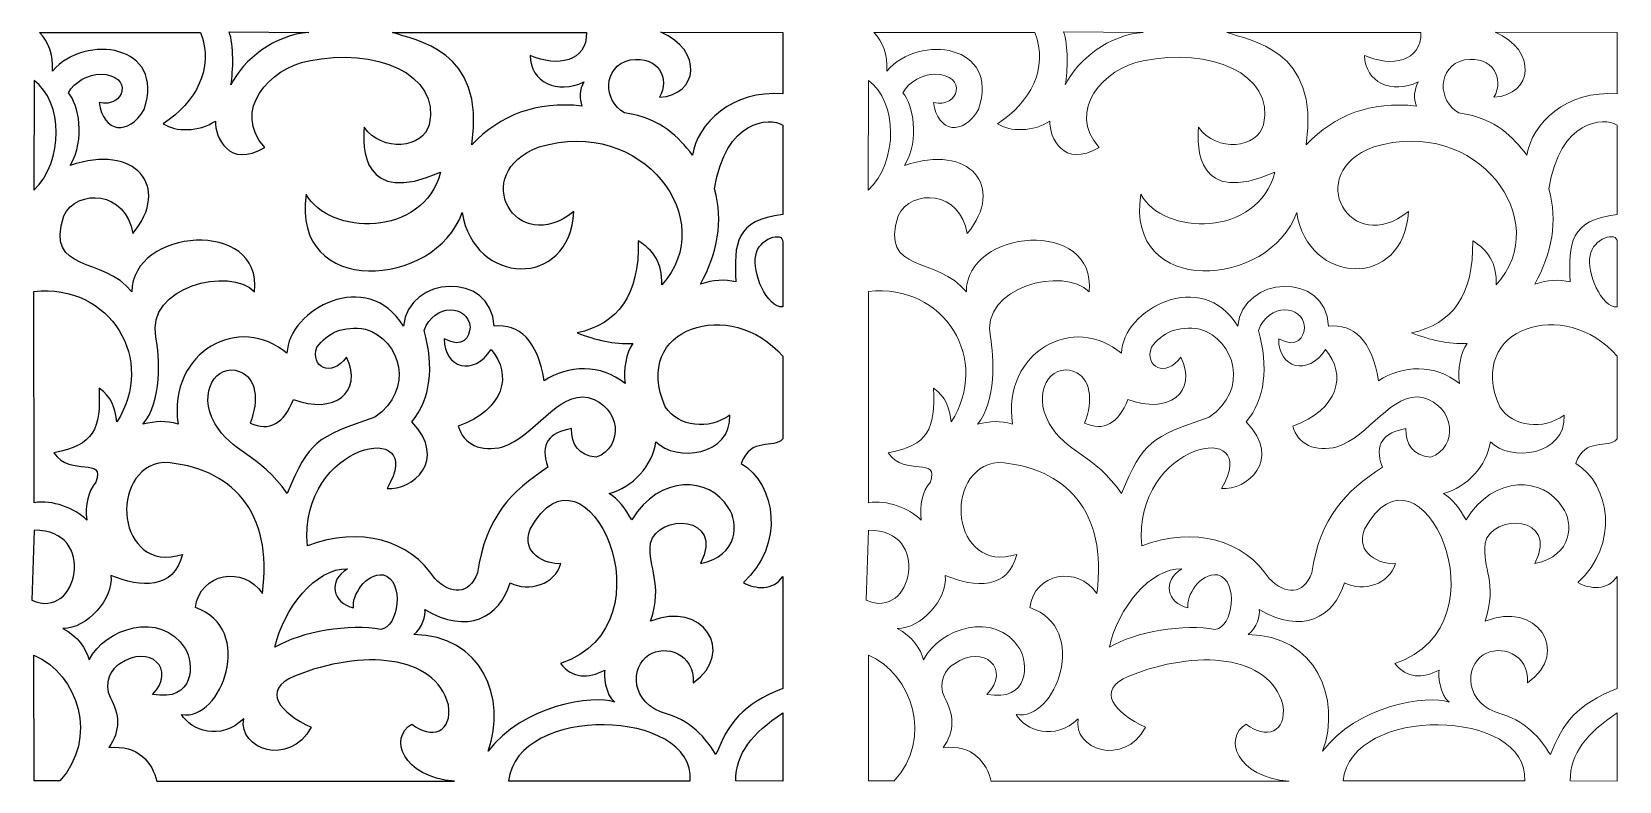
# Model space of a CAD drawing. Header units: centimetres. Extents: x -28.2 to 28.2, y -13.3 to 13.3.
import ezdxf

# ---------------------------------------------------------------- set-up
doc = ezdxf.new("R2010")
doc.units = ezdxf.units.CM
doc.header["$MEASUREMENT"] = 0
doc.layers.add('layer 1', color=7, linetype='Continuous')

msp = doc.modelspace()

# ---------------------------------------------------------------- linework, layer by layer
at = {"layer": 'layer 1', "color": 242}
for points, knots in [([(-27.87767, 13.27966), (-27.56161, 12.94483), (-27.386, 12.50471), (-27.41552, 11.91064), (-27.41552, 11.91064), (-26.25223, 13.2608), (-23.37841, 12.84887), (-24.16522, 10.54594), (-24.16522, 10.54594), (-24.7153, 9.59661), (-25.60915, 9.72105), (-25.76492, 10.79574), (-25.76492, 10.79574), (-24.8568, 10.55927), (-24.51793, 11.79678), (-25.72489, 11.80024), (-25.72489, 11.80024), (-26.10844, 11.81236), (-26.65626, 11.52111), (-26.84935, 11.14282), (-26.84935, 11.14282), (-26.50039, 10.72792), (-26.22988, 9.50514), (-26.79002, 8.56023), (-26.79002, 8.56023), (-24.47838, 9.34756), (-23.19158, 7.81464), (-24.56312, 6.13781), (-24.56312, 6.13781), (-24.7976, 7.65685), (-26.53932, 7.76052), (-27.02095, 6.7658), (-27.02095, 6.7658), (-27.67638, 4.69907), (-25.61703, 5.35953), (-24.59556, 4.0678), (-24.59556, 4.0678), (-24.61965, 6.31853), (-19.94973, 6.70309), (-20.2397, 4.07165), (-20.2397, 4.07165), (-21.11104, 4.99275), (-24.12296, 4.25051), (-23.74341, 2.45974), (-23.74341, 2.45974), (-23.61017, 1.80998), (-23.52468, 0.14429), (-24.20428, -0.63181), (-24.20428, -0.63181), (-23.74726, -0.50913), (-23.39586, -0.50756), (-22.96034, -0.62255), (-22.96034, -0.62255), (-23.32364, 1.97868), (-20.74825, 3.31254), (-19.0897, 1.8885), (-19.0897, 1.8885), (-19.04395, 3.46027), (-16.22722, 4.94529), (-14.95657, 2.85433), (-14.95657, 2.85433), (-14.77652, 4.6474), (-11.83561, 4.82474), (-11.73181, 2.85748), (-11.73181, 2.85748), (-10.83667, 2.92744), (-10.20329, 2.37544), (-9.95247, 0.91436), (-9.95247, 0.91436), (-9.10976, 1.4758), (-7.93932, 1.51336), (-7.08496, 0.81557), (-7.08496, 0.81557), (-7.14994, 1.29843), (-7.04646, 1.92425), (-6.81116, 2.23922), (-6.81116, 2.23922), (-7.47023, 2.1934), (-8.12922, 2.36474), (-8.78821, 2.61459), (-8.78821, 2.61459), (-7.33976, 2.9196), (-6.56817, 3.95833), (-6.61346, 5.88256), (-6.61346, 5.88256), (-6.09174, 5.56616), (-5.74388, 5.10246), (-5.77871, 4.31482), (-5.77871, 4.31482), (-3.69183, 6.60388), (-6.45969, 10.33555), (-10.12821, 9.21678), (-10.12821, 9.21678), (-12.67116, 8.28814), (-10.95788, 5.26755), (-8.89804, 6.92036), (-8.89804, 6.92036), (-9.04409, 4.14351), (-12.47084, 4.29176), (-12.86368, 6.88822), (-12.86368, 6.88822), (-13.81466, 4.18466), (-18.96504, 3.85473), (-18.40285, 7.53365), (-18.40285, 7.53365), (-17.61385, 6.06623), (-14.24269, 5.97628), (-13.6342, 8.32049), (-13.6342, 8.32049), (-16.45431, 7.0852), (-16.40247, 9.23555), (-16.34961, 9.9132), (-16.34961, 9.9132), (-15.71007, 9.00698), (-14.24161, 9.16859), (-14.04424, 10.00552), (-14.04424, 10.00552), (-13.61803, 11.81541), (-15.9832, 12.77502), (-18.31167, 12.27289), (-18.31167, 12.27289), (-19.72316, 12.01246), (-21.05648, 10.49716), (-19.88163, 9.19469), (-19.88163, 9.19469), (-21.14856, 8.4474), (-21.65601, 9.55451), (-21.62583, 10.13648), (-21.62583, 10.13648), (-22.23396, 9.7358), (-23.03029, 9.75296), (-23.48424, 10.03377), (-23.48424, 10.03377), (-22.33094, 10.81761), (-21.66261, 11.97815), (-22.16418, 13.28458), (-22.16418, 13.28458), (-22.16418, 13.28458), (-27.87767, 13.27966), (-27.87767, 13.27966)], [0, 0, 0, 0, 0.02777778, 0.02777778, 0.02777778, 0.02777778, 0.05555556, 0.05555556, 0.05555556, 0.05555556, 0.08333333, 0.08333333, 0.08333333, 0.08333333, 0.11111111, 0.11111111, 0.11111111, 0.11111111, 0.13888889, 0.13888889, 0.13888889, 0.13888889, 0.16666667, 0.16666667, 0.16666667, 0.16666667, 0.19444444, 0.19444444, 0.19444444, 0.19444444, 0.22222222, 0.22222222, 0.22222222, 0.22222222, 0.25, 0.25, 0.25, 0.25, 0.27777778, 0.27777778, 0.27777778, 0.27777778, 0.30555556, 0.30555556, 0.30555556, 0.30555556, 0.33333333, 0.33333333, 0.33333333, 0.33333333, 0.36111111, 0.36111111, 0.36111111, 0.36111111, 0.38888889, 0.38888889, 0.38888889, 0.38888889, 0.41666667, 0.41666667, 0.41666667, 0.41666667, 0.44444444, 0.44444444, 0.44444444, 0.44444444, 0.47222222, 0.47222222, 0.47222222, 0.47222222, 0.5, 0.5, 0.5, 0.5, 0.52777778, 0.52777778, 0.52777778, 0.52777778, 0.55555556, 0.55555556, 0.55555556, 0.55555556, 0.58333333, 0.58333333, 0.58333333, 0.58333333, 0.61111111, 0.61111111, 0.61111111, 0.61111111, 0.63888889, 0.63888889, 0.63888889, 0.63888889, 0.66666667, 0.66666667, 0.66666667, 0.66666667, 0.69444444, 0.69444444, 0.69444444, 0.69444444, 0.72222222, 0.72222222, 0.72222222, 0.72222222, 0.75, 0.75, 0.75, 0.75, 0.77777778, 0.77777778, 0.77777778, 0.77777778, 0.80555556, 0.80555556, 0.80555556, 0.80555556, 0.83333333, 0.83333333, 0.83333333, 0.83333333, 0.86111111, 0.86111111, 0.86111111, 0.86111111, 0.88888889, 0.88888889, 0.88888889, 0.88888889, 0.91666667, 0.91666667, 0.91666667, 0.91666667, 0.94444444, 0.94444444, 0.94444444, 0.94444444, 1, 1, 1, 1]), ([(-18.31385, 13.28366), (-18.31385, 13.28366), (-21.14415, 13.30571), (-21.14415, 13.30571), (-21.14415, 13.30571), (-20.9709, 12.83231), (-20.99774, 11.91763), (-21.08076, 11.41689), (-21.08076, 11.41689), (-20.64285, 12.32087), (-19.5195, 13.20031), (-18.31385, 13.28366)], [0, 0, 0, 0, 0.25, 0.25, 0.25, 0.25, 0.5, 0.5, 0.5, 0.5, 1, 1, 1, 1]), ([(-15.34471, 13.28435), (-14.54961, 12.97795), (-12.0259, 12.72988), (-12.52168, 9.29659), (-12.52168, 9.29659), (-11.50949, 10.34785), (-10.24153, 10.8528), (-8.61419, 10.66743), (-8.61419, 10.66743), (-8.71294, 10.9526), (-8.69913, 11.23777), (-8.54939, 11.52286), (-8.54939, 11.52286), (-9.48454, 11.07454), (-10.44344, 11.51159), (-10.45109, 12.46295), (-10.45109, 12.46295), (-9.49727, 12.04008), (-8.42855, 12.2377), (-8.45111, 13.28265), (-8.45111, 13.28265), (-8.45111, 13.28265), (-15.34471, 13.28435), (-15.34471, 13.28435)], [0, 0, 0, 0, 0.14285714, 0.14285714, 0.14285714, 0.14285714, 0.28571429, 0.28571429, 0.28571429, 0.28571429, 0.42857143, 0.42857143, 0.42857143, 0.42857143, 0.57142857, 0.57142857, 0.57142857, 0.57142857, 0.71428571, 0.71428571, 0.71428571, 0.71428571, 1, 1, 1, 1]), ([(-5.85998, 10.97932), (-5.47178, 11.65367), (-5.8947, 12.45289), (-6.89903, 12.3081), (-6.89903, 12.3081), (-7.91684, 12.06521), (-7.83995, 10.82868), (-7.10772, 10.43122), (-7.10772, 10.43122), (-5.70911, 10.20219), (-5.21706, 9.56772), (-4.68802, 8.92972), (-4.68802, 8.92972), (-4.52417, 10.02505), (-3.27499, 11.25962), (-1.47933, 11.0961), (-1.47933, 11.0961), (-1.47933, 11.0961), (-1.48038, 13.27999), (-1.48038, 13.27999), (-1.48038, 13.27999), (-1.48038, 13.27999), (-5.81746, 13.29428), (-5.81746, 13.29428), (-5.81746, 13.29428), (-4.29446, 12.64674), (-4.47631, 11.0588), (-5.85998, 10.97932)], [0, 0, 0, 0, 0.125, 0.125, 0.125, 0.125, 0.25, 0.25, 0.25, 0.25, 0.375, 0.375, 0.375, 0.375, 0.5, 0.5, 0.5, 0.5, 0.625, 0.625, 0.625, 0.625, 0.75, 0.75, 0.75, 0.75, 1, 1, 1, 1]), ([(-28.07304, 11.57592), (-27.04087, 10.82079), (-27.00027, 8.71905), (-28.07882, 7.67684), (-28.07882, 7.67684), (-28.07882, 7.67684), (-28.07304, 11.57592), (-28.07304, 11.57592)], [0, 0, 0, 0, 0.33333333, 0.33333333, 0.33333333, 0.33333333, 1, 1, 1, 1]), ([(-1.479, 9.9917), (-1.95347, 10.28053), (-3.51909, 10.20012), (-3.90634, 7.72338), (-3.90634, 7.72338), (-3.58666, 6.56261), (-3.79702, 5.46597), (-4.40412, 4.34121), (-4.40412, 4.34121), (-3.96306, 4.49784), (-3.54355, 4.52485), (-3.1457, 4.42221), (-3.1457, 4.42221), (-3.22287, 5.80226), (-3.15784, 6.61185), (-1.48567, 6.8186), (-1.48567, 6.8186), (-1.48567, 6.8186), (-1.479, 9.9917), (-1.479, 9.9917)], [0, 0, 0, 0, 0.16666667, 0.16666667, 0.16666667, 0.16666667, 0.33333333, 0.33333333, 0.33333333, 0.33333333, 0.5, 0.5, 0.5, 0.5, 0.66666667, 0.66666667, 0.66666667, 0.66666667, 1, 1, 1, 1]), ([(-1.47948, 5.83412), (-1.45903, 6.25456), (-2.35863, 5.95316), (-2.4399, 5.36629), (-2.4399, 5.36629), (-2.59201, 4.77777), (-2.03631, 3.48348), (-1.47959, 3.53652), (-1.47959, 3.53652), (-1.47959, 3.53652), (-1.47948, 5.83412), (-1.47948, 5.83412)], [0, 0, 0, 0, 0.25, 0.25, 0.25, 0.25, 0.5, 0.5, 0.5, 0.5, 1, 1, 1, 1]), ([(-28.07481, 4.08442), (-28.07481, 4.08442), (-28.06778, -3.41571), (-28.06778, -3.41571), (-28.06778, -3.41571), (-27.42842, -3.30801), (-26.6169, -3.6045), (-26.20273, -4.03536), (-26.20273, -4.03536), (-26.26406, -3.48716), (-26.15684, -3.02127), (-25.87307, -2.68278), (-25.87307, -2.68278), (-25.53802, -1.7519), (-26.77097, -2.51361), (-27.36832, -1.64581), (-27.36832, -1.64581), (-25.94561, -1.37382), (-25.69728, -0.80544), (-25.76323, 0.65143), (-25.76323, 0.65143), (-25.32024, 0.36438), (-25.17938, -0.09032), (-25.13178, -0.54297), (-25.13178, -0.54297), (-23.71857, 1.63292), (-25.35091, 4.38898), (-28.07481, 4.08442)], [0, 0, 0, 0, 0.125, 0.125, 0.125, 0.125, 0.25, 0.25, 0.25, 0.25, 0.375, 0.375, 0.375, 0.375, 0.5, 0.5, 0.5, 0.5, 0.625, 0.625, 0.625, 0.625, 0.75, 0.75, 0.75, 0.75, 1, 1, 1, 1]), ([(-12.58853, 2.81332), (-12.65068, 3.64883), (-13.8725, 3.6647), (-14.22041, 2.70204), (-14.22041, 2.70204), (-13.8607, 1.40391), (-13.98067, 0.2621), (-14.65344, -0.54297), (-14.65344, -0.54297), (-13.35291, -1.90923), (-14.65123, -2.99896), (-15.53213, -2.90563), (-15.53213, -2.90563), (-14.02768, -0.38072), (-18.7061, -1.26911), (-18.36368, -4.94948), (-18.36368, -4.94948), (-16.50043, -4.23711), (-14.71737, -4.74574), (-13.83788, -6.11272), (-13.83788, -6.11272), (-13.24752, -6.69694), (-12.63336, -6.69338), (-12.32492, -5.90863), (-12.32492, -5.90863), (-12.02708, -3.90195), (-11.13472, -3.03009), (-9.82067, -2.15488), (-9.82067, -2.15488), (-10.13516, -1.31206), (-9.7553, -0.92196), (-8.98591, -0.78586), (-8.98591, -0.78586), (-8.98504, -1.35122), (-8.75259, -1.73671), (-8.10723, -1.80158), (-8.10723, -1.80158), (-7.12119, -1.44865), (-7.21715, 0.01289), (-8.3928, 0.31818), (-8.3928, 0.31818), (-9.45821, 0.55372), (-10.32591, -1.08762), (-11.42427, -1.42621), (-11.42427, -1.42621), (-12.19684, -1.65065), (-12.83694, -1.32602), (-13.00534, -0.70043), (-13.00534, -0.70043), (-11.37122, -0.11629), (-11.07392, 1.1362), (-11.84164, 2.01841), (-11.84164, 2.01841), (-12.46255, 1.06674), (-13.51371, 1.35007), (-13.50291, 2.40539), (-13.50291, 2.40539), (-12.84746, 2.03391), (-12.59576, 2.47543), (-12.58853, 2.81332)], [0, 0, 0, 0, 0.0625, 0.0625, 0.0625, 0.0625, 0.125, 0.125, 0.125, 0.125, 0.1875, 0.1875, 0.1875, 0.1875, 0.25, 0.25, 0.25, 0.25, 0.3125, 0.3125, 0.3125, 0.3125, 0.375, 0.375, 0.375, 0.375, 0.4375, 0.4375, 0.4375, 0.4375, 0.5, 0.5, 0.5, 0.5, 0.5625, 0.5625, 0.5625, 0.5625, 0.625, 0.625, 0.625, 0.625, 0.6875, 0.6875, 0.6875, 0.6875, 0.75, 0.75, 0.75, 0.75, 0.8125, 0.8125, 0.8125, 0.8125, 0.875, 0.875, 0.875, 0.875, 1, 1, 1, 1]), ([(-1.48015, 1.78367), (-3.3073, 3.91288), (-6.89965, 2.82555), (-5.65442, -0.0137), (-5.65442, -0.0137), (-5.17438, -0.73172), (-4.11231, -0.84656), (-3.36427, -0.30568), (-3.36427, -0.30568), (-3.291, -1.74478), (-5.29307, -1.98483), (-5.98529, -1.24956), (-5.98529, -1.24956), (-6.11194, -2.11804), (-6.80477, -2.85755), (-7.65195, -3.08658), (-7.65195, -3.08658), (-7.32044, -3.28113), (-7.08593, -3.61668), (-6.84391, -4.02659), (-6.84391, -4.02659), (-5.86422, -2.39741), (-4.07915, -2.48888), (-3.4176, -3.58931), (-3.4176, -3.58931), (-3.03848, -4.12103), (-3.0401, -5.30223), (-4.40078, -5.57073), (-4.40078, -5.57073), (-3.52582, -3.84131), (-5.93615, -3.78845), (-6.17412, -4.84875), (-6.17412, -4.84875), (-6.28298, -5.76141), (-5.7185, -6.24348), (-6.17412, -7.6199), (-6.17412, -7.6199), (-4.35567, -6.87691), (-3.10002, -8.71303), (-4.665, -9.81367), (-4.665, -9.81367), (-4.6021, -8.76049), (-5.64934, -8.43983), (-6.24002, -8.8233), (-6.24002, -8.8233), (-6.89257, -9.23557), (-6.93825, -10.55374), (-5.581, -10.92099), (-5.581, -10.92099), (-4.6011, -11.2172), (-4.11706, -11.94313), (-3.85389, -12.36109), (-3.85389, -12.36109), (-3.41169, -11.2474), (-2.92144, -10.56457), (-1.48154, -10.01559), (-1.48154, -10.01559), (-1.48154, -10.01559), (-1.48343, -6.03301), (-1.48343, -6.03301), (-1.48343, -6.03301), (-1.80735, -6.54933), (-2.47352, -6.48926), (-2.87938, -6.24753), (-2.87938, -6.24753), (-1.40791, -4.92149), (-1.7185, -2.75981), (-2.95526, -2.02239), (-2.95526, -2.02239), (-2.61888, -1.06371), (-1.8152, -1.5288), (-1.47882, -1.15337), (-1.47882, -1.15337), (-1.47882, -1.15337), (-1.48015, 1.78367), (-1.48015, 1.78367)], [0, 0, 0, 0, 0.05, 0.05, 0.05, 0.05, 0.1, 0.1, 0.1, 0.1, 0.15, 0.15, 0.15, 0.15, 0.2, 0.2, 0.2, 0.2, 0.25, 0.25, 0.25, 0.25, 0.3, 0.3, 0.3, 0.3, 0.35, 0.35, 0.35, 0.35, 0.4, 0.4, 0.4, 0.4, 0.45, 0.45, 0.45, 0.45, 0.5, 0.5, 0.5, 0.5, 0.55, 0.55, 0.55, 0.55, 0.6, 0.6, 0.6, 0.6, 0.65, 0.65, 0.65, 0.65, 0.7, 0.7, 0.7, 0.7, 0.75, 0.75, 0.75, 0.75, 0.8, 0.8, 0.8, 0.8, 0.85, 0.85, 0.85, 0.85, 0.9, 0.9, 0.9, 0.9, 1, 1, 1, 1]), ([(-20.39785, -0.58714), (-20.07838, 0.21693), (-20.17174, 1.03024), (-20.78228, 1.24558), (-20.78228, 1.24558), (-21.59519, 1.54197), (-22.28351, 0.51892), (-21.64998, -0.59818), (-21.64998, -0.59818), (-21.07884, -1.6286), (-20.05736, -1.67645), (-19.07982, -3.09332), (-19.07982, -3.09332), (-18.30551, -1.21409), (-18.04419, -1.10307), (-15.97375, -0.37946), (-15.97375, -0.37946), (-14.53493, 0.60312), (-15.05255, 2.36064), (-16.30098, 2.74708), (-16.30098, 2.74708), (-17.09367, 2.87771), (-17.64285, 2.62375), (-18.0254, 2.10673), (-18.0254, 2.10673), (-18.27771, 1.41392), (-17.5152, 0.99596), (-16.98196, 1.75344), (-16.98196, 1.75344), (-16.36447, 0.48905), (-17.43904, -0.30029), (-18.86015, 0.25194), (-18.86015, 0.25194), (-19.19703, -0.61662), (-19.70958, -0.89629), (-20.39785, -0.58714)], [0, 0, 0, 0, 0.1, 0.1, 0.1, 0.1, 0.2, 0.2, 0.2, 0.2, 0.3, 0.3, 0.3, 0.3, 0.4, 0.4, 0.4, 0.4, 0.5, 0.5, 0.5, 0.5, 0.6, 0.6, 0.6, 0.6, 0.7, 0.7, 0.7, 0.7, 0.8, 0.8, 0.8, 0.8, 1, 1, 1, 1]), ([(-10.45063, -4.35401), (-10.80752, -5.20931), (-9.89465, -5.62472), (-9.35936, -5.57741), (-9.35936, -5.57741), (-9.56348, -6.3106), (-10.49338, -6.60056), (-11.16767, -6.26192), (-11.16767, -6.26192), (-11.53164, -7.48553), (-12.68402, -8.12298), (-14.1938, -7.20245), (-14.1938, -7.20245), (-14.15967, -7.427), (-14.27256, -7.8495), (-14.58754, -8.10095), (-14.58754, -8.10095), (-12.18285, -8.11344), (-11.26295, -10.37203), (-11.94234, -12.23464), (-11.94234, -12.23464), (-10.75022, -10.63672), (-8.21024, -10.20354), (-7.44806, -10.49993), (-7.44806, -10.49993), (-7.78655, -10.24419), (-7.85558, -9.50108), (-7.80205, -9.35737), (-7.80205, -9.35737), (-8.40055, -9.68273), (-8.94503, -9.64221), (-9.37878, -9.13053), (-9.37878, -9.13053), (-5.23707, -7.73956), (-8.51259, -0.73154), (-10.45063, -4.35401)], [0, 0, 0, 0, 0.1, 0.1, 0.1, 0.1, 0.2, 0.2, 0.2, 0.2, 0.3, 0.3, 0.3, 0.3, 0.4, 0.4, 0.4, 0.4, 0.5, 0.5, 0.5, 0.5, 0.6, 0.6, 0.6, 0.6, 0.7, 0.7, 0.7, 0.7, 0.8, 0.8, 0.8, 0.8, 1, 1, 1, 1]), ([(-22.8021, -5.25046), (-25.11974, -5.99852), (-25.49318, -2.20982), (-23.46112, -1.98249), (-23.46112, -1.98249), (-21.08135, -2.15361), (-19.56056, -3.72832), (-19.96326, -6.63748), (-19.96326, -6.63748), (-20.6341, -5.63267), (-22.19113, -5.91012), (-22.34174, -7.1393), (-22.34174, -7.1393), (-20.19953, -7.86552), (-21.41009, -11.19473), (-22.83128, -10.9375), (-22.83128, -10.9375), (-22.49775, -11.51214), (-21.46565, -11.88883), (-20.62443, -11.08639), (-20.62443, -11.08639), (-20.83425, -12.16546), (-19.0072, -12.8249), (-18.23137, -11.38469), (-18.23137, -11.38469), (-19.32701, -10.88183), (-20.02357, -10.07681), (-18.8272, -9.57405), (-18.8272, -9.57405), (-16.40809, -8.60087), (-13.83609, -8.81015), (-13.35738, -10.58977), (-13.35738, -10.58977), (-13.19735, -11.57018), (-13.96194, -11.8416), (-14.65344, -11.27428), (-14.65344, -11.27428), (-15.4786, -11.74685), (-15.01613, -13.15892), (-13.13504, -13.30322), (-13.13504, -13.30322), (-13.13504, -13.30322), (-23.71682, -13.30572), (-23.71682, -13.30572), (-23.71682, -13.30572), (-23.8613, -12.65955), (-24.36152, -11.9924), (-25.41735, -12.11335), (-25.41735, -12.11335), (-24.99802, -11.51712), (-25.03095, -10.92096), (-25.37342, -10.3248), (-25.37342, -10.3248), (-25.61159, -9.82917), (-25.33295, -9.28641), (-25.02194, -9.13244), (-25.02194, -9.13244), (-23.97899, -8.40392), (-22.98623, -9.33815), (-23.86738, -10.22038), (-23.86738, -10.22038), (-22.35144, -10.50756), (-22.38457, -9.10143), (-22.70281, -8.59509), (-22.70281, -8.59509), (-23.58702, -7.21581), (-25.55878, -7.88262), (-26.1203, -8.99995), (-26.1203, -8.99995), (-26.21256, -8.62937), (-26.51815, -8.13325), (-27.04921, -7.88832), (-27.04921, -7.88832), (-26.19934, -7.88538), (-25.2508, -6.84075), (-25.34234, -5.99865), (-25.34234, -5.99865), (-24.27706, -6.44264), (-23.11401, -6.50569), (-22.8021, -5.25046)], [0, 0, 0, 0, 0.04761905, 0.04761905, 0.04761905, 0.04761905, 0.0952381, 0.0952381, 0.0952381, 0.0952381, 0.14285714, 0.14285714, 0.14285714, 0.14285714, 0.19047619, 0.19047619, 0.19047619, 0.19047619, 0.23809524, 0.23809524, 0.23809524, 0.23809524, 0.28571429, 0.28571429, 0.28571429, 0.28571429, 0.33333333, 0.33333333, 0.33333333, 0.33333333, 0.38095238, 0.38095238, 0.38095238, 0.38095238, 0.42857143, 0.42857143, 0.42857143, 0.42857143, 0.47619048, 0.47619048, 0.47619048, 0.47619048, 0.52380952, 0.52380952, 0.52380952, 0.52380952, 0.57142857, 0.57142857, 0.57142857, 0.57142857, 0.61904762, 0.61904762, 0.61904762, 0.61904762, 0.66666667, 0.66666667, 0.66666667, 0.66666667, 0.71428571, 0.71428571, 0.71428571, 0.71428571, 0.76190476, 0.76190476, 0.76190476, 0.76190476, 0.80952381, 0.80952381, 0.80952381, 0.80952381, 0.85714286, 0.85714286, 0.85714286, 0.85714286, 0.9047619, 0.9047619, 0.9047619, 0.9047619, 1, 1, 1, 1]), ([(-28.0696, -4.39658), (-25.82267, -4.34395), (-26.49736, -7.62575), (-28.15452, -6.88145), (-28.15452, -6.88145), (-28.15452, -6.88145), (-28.0696, -4.39658), (-28.0696, -4.39658)], [0, 0, 0, 0, 0.33333333, 0.33333333, 0.33333333, 0.33333333, 1, 1, 1, 1]), ([(-16.94134, -5.7617), (-18.06687, -5.7334), (-19.21258, -7.16582), (-19.5167, -8.54742), (-19.5167, -8.54742), (-18.59485, -7.99027), (-16.82976, -7.71129), (-15.75893, -7.9175), (-15.75893, -7.9175), (-15.12566, -7.85554), (-14.89993, -6.18474), (-15.66629, -5.98225), (-15.66629, -5.98225), (-16.30614, -5.90122), (-16.7987, -6.73707), (-16.7261, -7.1506), (-16.7261, -7.1506), (-17.47804, -6.98038), (-17.65329, -6.18678), (-16.94134, -5.7617)], [0, 0, 0, 0, 0.16666667, 0.16666667, 0.16666667, 0.16666667, 0.33333333, 0.33333333, 0.33333333, 0.33333333, 0.5, 0.5, 0.5, 0.5, 0.66666667, 0.66666667, 0.66666667, 0.66666667, 1, 1, 1, 1]), ([(-28.07538, -8.83434), (-28.07538, -8.83434), (-28.06727, -13.29187), (-28.06727, -13.29187), (-28.06727, -13.29187), (-28.06727, -13.29187), (-27.1603, -13.29187), (-27.1603, -13.29187), (-27.1603, -13.29187), (-25.77414, -11.79643), (-26.50547, -9.49373), (-28.07538, -8.83434)], [0, 0, 0, 0, 0.25, 0.25, 0.25, 0.25, 0.5, 0.5, 0.5, 0.5, 1, 1, 1, 1]), ([(-11.2182, -13.29605), (-10.92955, -10.57084), (-4.60593, -10.70196), (-4.76629, -13.29373), (-4.76629, -13.29373), (-4.76629, -13.29373), (-11.2182, -13.29605), (-11.2182, -13.29605)], [0, 0, 0, 0, 0.33333333, 0.33333333, 0.33333333, 0.33333333, 1, 1, 1, 1]), ([(-1.47956, -10.88232), (-2.57284, -11.59298), (-3.14342, -12.31943), (-3.15307, -13.29512), (-3.15307, -13.29512), (-3.15307, -13.29512), (-1.48233, -13.30492), (-1.48233, -13.30492), (-1.48233, -13.30492), (-1.48233, -13.30492), (-1.47956, -10.88232), (-1.47956, -10.88232)], [0, 0, 0, 0, 0.25, 0.25, 0.25, 0.25, 0.5, 0.5, 0.5, 0.5, 1, 1, 1, 1])]:
    msp.add_open_spline(points, degree=3, knots=knots, dxfattribs=at)
at = {"layer": 'layer 1', "color": 177, "lineweight": 9}
for points, knots in [([(1.75567, 13.27966), (2.07173, 12.94483), (2.24734, 12.50471), (2.21782, 11.91064), (2.21782, 11.91064), (3.38111, 13.2608), (6.25493, 12.84887), (5.46812, 10.54594), (5.46812, 10.54594), (4.91804, 9.59661), (4.02419, 9.72105), (3.86842, 10.79574), (3.86842, 10.79574), (4.77654, 10.55927), (5.11541, 11.79678), (3.90845, 11.80024), (3.90845, 11.80024), (3.5249, 11.81236), (2.97708, 11.52111), (2.78399, 11.14282), (2.78399, 11.14282), (3.13295, 10.72792), (3.40346, 9.50514), (2.84332, 8.56023), (2.84332, 8.56023), (5.15496, 9.34756), (6.44176, 7.81464), (5.07022, 6.13781), (5.07022, 6.13781), (4.83574, 7.65685), (3.09402, 7.76052), (2.61239, 6.7658), (2.61239, 6.7658), (1.95696, 4.69907), (4.01631, 5.35953), (5.03778, 4.0678), (5.03778, 4.0678), (5.01369, 6.31853), (9.68361, 6.70309), (9.39364, 4.07165), (9.39364, 4.07165), (8.5223, 4.99275), (5.51038, 4.25051), (5.88993, 2.45974), (5.88993, 2.45974), (6.02317, 1.80998), (6.10866, 0.14429), (5.42906, -0.63181), (5.42906, -0.63181), (5.88608, -0.50913), (6.23748, -0.50756), (6.673, -0.62255), (6.673, -0.62255), (6.3097, 1.97868), (8.88509, 3.31254), (10.54364, 1.8885), (10.54364, 1.8885), (10.58939, 3.46027), (13.40612, 4.94529), (14.67677, 2.85433), (14.67677, 2.85433), (14.85682, 4.6474), (17.79773, 4.82474), (17.90153, 2.85748), (17.90153, 2.85748), (18.79667, 2.92744), (19.43005, 2.37544), (19.68087, 0.91436), (19.68087, 0.91436), (20.52358, 1.4758), (21.69402, 1.51336), (22.54838, 0.81557), (22.54838, 0.81557), (22.4834, 1.29843), (22.58688, 1.92425), (22.82218, 2.23922), (22.82218, 2.23922), (22.16311, 2.1934), (21.50412, 2.36474), (20.84513, 2.61459), (20.84513, 2.61459), (22.29358, 2.9196), (23.06517, 3.95833), (23.01988, 5.88256), (23.01988, 5.88256), (23.5416, 5.56616), (23.88946, 5.10246), (23.85463, 4.31482), (23.85463, 4.31482), (25.94151, 6.60388), (23.17365, 10.33555), (19.50513, 9.21678), (19.50513, 9.21678), (16.96218, 8.28814), (18.67546, 5.26755), (20.7353, 6.92036), (20.7353, 6.92036), (20.58925, 4.14351), (17.1625, 4.29176), (16.76966, 6.88822), (16.76966, 6.88822), (15.81868, 4.18466), (10.6683, 3.85473), (11.23049, 7.53365), (11.23049, 7.53365), (12.01949, 6.06623), (15.39065, 5.97628), (15.99914, 8.32049), (15.99914, 8.32049), (13.17903, 7.0852), (13.23087, 9.23555), (13.28373, 9.9132), (13.28373, 9.9132), (13.92327, 9.00698), (15.39173, 9.16859), (15.5891, 10.00552), (15.5891, 10.00552), (16.01531, 11.81541), (13.65014, 12.77502), (11.32167, 12.27289), (11.32167, 12.27289), (9.91018, 12.01246), (8.57686, 10.49716), (9.75171, 9.19469), (9.75171, 9.19469), (8.48478, 8.4474), (7.97733, 9.55451), (8.00751, 10.13648), (8.00751, 10.13648), (7.39938, 9.7358), (6.60305, 9.75296), (6.1491, 10.03377), (6.1491, 10.03377), (7.3024, 10.81761), (7.97073, 11.97815), (7.46916, 13.28458), (7.46916, 13.28458), (7.46916, 13.28458), (1.75567, 13.27966), (1.75567, 13.27966)], [0, 0, 0, 0, 0.02777778, 0.02777778, 0.02777778, 0.02777778, 0.05555556, 0.05555556, 0.05555556, 0.05555556, 0.08333333, 0.08333333, 0.08333333, 0.08333333, 0.11111111, 0.11111111, 0.11111111, 0.11111111, 0.13888889, 0.13888889, 0.13888889, 0.13888889, 0.16666667, 0.16666667, 0.16666667, 0.16666667, 0.19444444, 0.19444444, 0.19444444, 0.19444444, 0.22222222, 0.22222222, 0.22222222, 0.22222222, 0.25, 0.25, 0.25, 0.25, 0.27777778, 0.27777778, 0.27777778, 0.27777778, 0.30555556, 0.30555556, 0.30555556, 0.30555556, 0.33333333, 0.33333333, 0.33333333, 0.33333333, 0.36111111, 0.36111111, 0.36111111, 0.36111111, 0.38888889, 0.38888889, 0.38888889, 0.38888889, 0.41666667, 0.41666667, 0.41666667, 0.41666667, 0.44444444, 0.44444444, 0.44444444, 0.44444444, 0.47222222, 0.47222222, 0.47222222, 0.47222222, 0.5, 0.5, 0.5, 0.5, 0.52777778, 0.52777778, 0.52777778, 0.52777778, 0.55555556, 0.55555556, 0.55555556, 0.55555556, 0.58333333, 0.58333333, 0.58333333, 0.58333333, 0.61111111, 0.61111111, 0.61111111, 0.61111111, 0.63888889, 0.63888889, 0.63888889, 0.63888889, 0.66666667, 0.66666667, 0.66666667, 0.66666667, 0.69444444, 0.69444444, 0.69444444, 0.69444444, 0.72222222, 0.72222222, 0.72222222, 0.72222222, 0.75, 0.75, 0.75, 0.75, 0.77777778, 0.77777778, 0.77777778, 0.77777778, 0.80555556, 0.80555556, 0.80555556, 0.80555556, 0.83333333, 0.83333333, 0.83333333, 0.83333333, 0.86111111, 0.86111111, 0.86111111, 0.86111111, 0.88888889, 0.88888889, 0.88888889, 0.88888889, 0.91666667, 0.91666667, 0.91666667, 0.91666667, 0.94444444, 0.94444444, 0.94444444, 0.94444444, 1, 1, 1, 1]), ([(11.31949, 13.28366), (11.31949, 13.28366), (8.48919, 13.30571), (8.48919, 13.30571), (8.48919, 13.30571), (8.66244, 12.83231), (8.6356, 11.91763), (8.55258, 11.41689), (8.55258, 11.41689), (8.99049, 12.32087), (10.11384, 13.20031), (11.31949, 13.28366)], [0, 0, 0, 0, 0.25, 0.25, 0.25, 0.25, 0.5, 0.5, 0.5, 0.5, 1, 1, 1, 1]), ([(14.28863, 13.28435), (15.08373, 12.97795), (17.60744, 12.72988), (17.11166, 9.29659), (17.11166, 9.29659), (18.12385, 10.34785), (19.39181, 10.8528), (21.01915, 10.66743), (21.01915, 10.66743), (20.9204, 10.9526), (20.93421, 11.23777), (21.08395, 11.52286), (21.08395, 11.52286), (20.1488, 11.07454), (19.1899, 11.51159), (19.18225, 12.46295), (19.18225, 12.46295), (20.13607, 12.04008), (21.20479, 12.2377), (21.18223, 13.28265), (21.18223, 13.28265), (21.18223, 13.28265), (14.28863, 13.28435), (14.28863, 13.28435)], [0, 0, 0, 0, 0.14285714, 0.14285714, 0.14285714, 0.14285714, 0.28571429, 0.28571429, 0.28571429, 0.28571429, 0.42857143, 0.42857143, 0.42857143, 0.42857143, 0.57142857, 0.57142857, 0.57142857, 0.57142857, 0.71428571, 0.71428571, 0.71428571, 0.71428571, 1, 1, 1, 1]), ([(23.77336, 10.97932), (24.16156, 11.65367), (23.73864, 12.45289), (22.73431, 12.3081), (22.73431, 12.3081), (21.7165, 12.06521), (21.79339, 10.82868), (22.52562, 10.43122), (22.52562, 10.43122), (23.92423, 10.20219), (24.41628, 9.56772), (24.94532, 8.92972), (24.94532, 8.92972), (25.10917, 10.02505), (26.35835, 11.25962), (28.15401, 11.0961), (28.15401, 11.0961), (28.15401, 11.0961), (28.15296, 13.27999), (28.15296, 13.27999), (28.15296, 13.27999), (28.15296, 13.27999), (23.81588, 13.29428), (23.81588, 13.29428), (23.81588, 13.29428), (25.33888, 12.64674), (25.15703, 11.0588), (23.77336, 10.97932)], [0, 0, 0, 0, 0.125, 0.125, 0.125, 0.125, 0.25, 0.25, 0.25, 0.25, 0.375, 0.375, 0.375, 0.375, 0.5, 0.5, 0.5, 0.5, 0.625, 0.625, 0.625, 0.625, 0.75, 0.75, 0.75, 0.75, 1, 1, 1, 1]), ([(1.5603, 11.57592), (2.59247, 10.82079), (2.63307, 8.71905), (1.55452, 7.67684), (1.55452, 7.67684), (1.55452, 7.67684), (1.5603, 11.57592), (1.5603, 11.57592)], [0, 0, 0, 0, 0.33333333, 0.33333333, 0.33333333, 0.33333333, 1, 1, 1, 1]), ([(28.15434, 9.9917), (27.67987, 10.28053), (26.11425, 10.20012), (25.727, 7.72338), (25.727, 7.72338), (26.04668, 6.56261), (25.83632, 5.46597), (25.22922, 4.34121), (25.22922, 4.34121), (25.67028, 4.49784), (26.08979, 4.52485), (26.48764, 4.42221), (26.48764, 4.42221), (26.41047, 5.80226), (26.4755, 6.61185), (28.14767, 6.8186), (28.14767, 6.8186), (28.14767, 6.8186), (28.15434, 9.9917), (28.15434, 9.9917)], [0, 0, 0, 0, 0.16666667, 0.16666667, 0.16666667, 0.16666667, 0.33333333, 0.33333333, 0.33333333, 0.33333333, 0.5, 0.5, 0.5, 0.5, 0.66666667, 0.66666667, 0.66666667, 0.66666667, 1, 1, 1, 1]), ([(28.15386, 5.83412), (28.17431, 6.25456), (27.27471, 5.95316), (27.19344, 5.36629), (27.19344, 5.36629), (27.04133, 4.77777), (27.59703, 3.48348), (28.15375, 3.53652), (28.15375, 3.53652), (28.15375, 3.53652), (28.15386, 5.83412), (28.15386, 5.83412)], [0, 0, 0, 0, 0.25, 0.25, 0.25, 0.25, 0.5, 0.5, 0.5, 0.5, 1, 1, 1, 1]), ([(1.55853, 4.08442), (1.55853, 4.08442), (1.56556, -3.41571), (1.56556, -3.41571), (1.56556, -3.41571), (2.20492, -3.30801), (3.01644, -3.6045), (3.43061, -4.03536), (3.43061, -4.03536), (3.36928, -3.48716), (3.4765, -3.02127), (3.76027, -2.68278), (3.76027, -2.68278), (4.09532, -1.7519), (2.86237, -2.51361), (2.26502, -1.64581), (2.26502, -1.64581), (3.68773, -1.37382), (3.93606, -0.80544), (3.87011, 0.65143), (3.87011, 0.65143), (4.3131, 0.36438), (4.45396, -0.09032), (4.50156, -0.54297), (4.50156, -0.54297), (5.91477, 1.63292), (4.28243, 4.38898), (1.55853, 4.08442)], [0, 0, 0, 0, 0.125, 0.125, 0.125, 0.125, 0.25, 0.25, 0.25, 0.25, 0.375, 0.375, 0.375, 0.375, 0.5, 0.5, 0.5, 0.5, 0.625, 0.625, 0.625, 0.625, 0.75, 0.75, 0.75, 0.75, 1, 1, 1, 1]), ([(17.04481, 2.81332), (16.98266, 3.64883), (15.76084, 3.6647), (15.41293, 2.70204), (15.41293, 2.70204), (15.77264, 1.40391), (15.65267, 0.2621), (14.9799, -0.54297), (14.9799, -0.54297), (16.28043, -1.90923), (14.98211, -2.99896), (14.10121, -2.90563), (14.10121, -2.90563), (15.60566, -0.38072), (10.92724, -1.26911), (11.26966, -4.94948), (11.26966, -4.94948), (13.13291, -4.23711), (14.91597, -4.74574), (15.79546, -6.11272), (15.79546, -6.11272), (16.38582, -6.69694), (16.99998, -6.69338), (17.30842, -5.90863), (17.30842, -5.90863), (17.60626, -3.90195), (18.49862, -3.03009), (19.81267, -2.15488), (19.81267, -2.15488), (19.49818, -1.31206), (19.87804, -0.92196), (20.64743, -0.78586), (20.64743, -0.78586), (20.6483, -1.35122), (20.88075, -1.73671), (21.52611, -1.80158), (21.52611, -1.80158), (22.51215, -1.44865), (22.41619, 0.01289), (21.24054, 0.31818), (21.24054, 0.31818), (20.17513, 0.55372), (19.30743, -1.08762), (18.20907, -1.42621), (18.20907, -1.42621), (17.4365, -1.65065), (16.7964, -1.32602), (16.628, -0.70043), (16.628, -0.70043), (18.26212, -0.11629), (18.55942, 1.1362), (17.7917, 2.01841), (17.7917, 2.01841), (17.17079, 1.06674), (16.11963, 1.35007), (16.13043, 2.40539), (16.13043, 2.40539), (16.78588, 2.03391), (17.03758, 2.47543), (17.04481, 2.81332)], [0, 0, 0, 0, 0.0625, 0.0625, 0.0625, 0.0625, 0.125, 0.125, 0.125, 0.125, 0.1875, 0.1875, 0.1875, 0.1875, 0.25, 0.25, 0.25, 0.25, 0.3125, 0.3125, 0.3125, 0.3125, 0.375, 0.375, 0.375, 0.375, 0.4375, 0.4375, 0.4375, 0.4375, 0.5, 0.5, 0.5, 0.5, 0.5625, 0.5625, 0.5625, 0.5625, 0.625, 0.625, 0.625, 0.625, 0.6875, 0.6875, 0.6875, 0.6875, 0.75, 0.75, 0.75, 0.75, 0.8125, 0.8125, 0.8125, 0.8125, 0.875, 0.875, 0.875, 0.875, 1, 1, 1, 1]), ([(28.15319, 1.78367), (26.32604, 3.91288), (22.73369, 2.82555), (23.97892, -0.0137), (23.97892, -0.0137), (24.45896, -0.73172), (25.52103, -0.84656), (26.26907, -0.30568), (26.26907, -0.30568), (26.34234, -1.74478), (24.34027, -1.98483), (23.64805, -1.24956), (23.64805, -1.24956), (23.5214, -2.11804), (22.82857, -2.85755), (21.98139, -3.08658), (21.98139, -3.08658), (22.3129, -3.28113), (22.54741, -3.61668), (22.78943, -4.02659), (22.78943, -4.02659), (23.76912, -2.39741), (25.55419, -2.48888), (26.21574, -3.58931), (26.21574, -3.58931), (26.59486, -4.12103), (26.59324, -5.30223), (25.23256, -5.57073), (25.23256, -5.57073), (26.10752, -3.84131), (23.69719, -3.78845), (23.45922, -4.84875), (23.45922, -4.84875), (23.35036, -5.76141), (23.91484, -6.24348), (23.45922, -7.6199), (23.45922, -7.6199), (25.27767, -6.87691), (26.53332, -8.71303), (24.96834, -9.81367), (24.96834, -9.81367), (25.03124, -8.76049), (23.984, -8.43983), (23.39332, -8.8233), (23.39332, -8.8233), (22.74077, -9.23557), (22.69509, -10.55374), (24.05234, -10.92099), (24.05234, -10.92099), (25.03224, -11.2172), (25.51628, -11.94313), (25.77945, -12.36109), (25.77945, -12.36109), (26.22165, -11.2474), (26.7119, -10.56457), (28.1518, -10.01559), (28.1518, -10.01559), (28.1518, -10.01559), (28.14991, -6.03301), (28.14991, -6.03301), (28.14991, -6.03301), (27.82599, -6.54933), (27.15982, -6.48926), (26.75396, -6.24753), (26.75396, -6.24753), (28.22543, -4.92149), (27.91484, -2.75981), (26.67808, -2.02239), (26.67808, -2.02239), (27.01446, -1.06371), (27.81814, -1.5288), (28.15452, -1.15337), (28.15452, -1.15337), (28.15452, -1.15337), (28.15319, 1.78367), (28.15319, 1.78367)], [0, 0, 0, 0, 0.05, 0.05, 0.05, 0.05, 0.1, 0.1, 0.1, 0.1, 0.15, 0.15, 0.15, 0.15, 0.2, 0.2, 0.2, 0.2, 0.25, 0.25, 0.25, 0.25, 0.3, 0.3, 0.3, 0.3, 0.35, 0.35, 0.35, 0.35, 0.4, 0.4, 0.4, 0.4, 0.45, 0.45, 0.45, 0.45, 0.5, 0.5, 0.5, 0.5, 0.55, 0.55, 0.55, 0.55, 0.6, 0.6, 0.6, 0.6, 0.65, 0.65, 0.65, 0.65, 0.7, 0.7, 0.7, 0.7, 0.75, 0.75, 0.75, 0.75, 0.8, 0.8, 0.8, 0.8, 0.85, 0.85, 0.85, 0.85, 0.9, 0.9, 0.9, 0.9, 1, 1, 1, 1]), ([(9.23549, -0.58714), (9.55496, 0.21693), (9.4616, 1.03024), (8.85106, 1.24558), (8.85106, 1.24558), (8.03815, 1.54197), (7.34983, 0.51892), (7.98336, -0.59818), (7.98336, -0.59818), (8.5545, -1.6286), (9.57598, -1.67645), (10.55352, -3.09332), (10.55352, -3.09332), (11.32783, -1.21409), (11.58915, -1.10307), (13.65959, -0.37946), (13.65959, -0.37946), (15.09841, 0.60312), (14.58079, 2.36064), (13.33236, 2.74708), (13.33236, 2.74708), (12.53967, 2.87771), (11.99049, 2.62375), (11.60794, 2.10673), (11.60794, 2.10673), (11.35563, 1.41392), (12.11814, 0.99596), (12.65138, 1.75344), (12.65138, 1.75344), (13.26887, 0.48905), (12.1943, -0.30029), (10.77319, 0.25194), (10.77319, 0.25194), (10.43631, -0.61662), (9.92376, -0.89629), (9.23549, -0.58714)], [0, 0, 0, 0, 0.1, 0.1, 0.1, 0.1, 0.2, 0.2, 0.2, 0.2, 0.3, 0.3, 0.3, 0.3, 0.4, 0.4, 0.4, 0.4, 0.5, 0.5, 0.5, 0.5, 0.6, 0.6, 0.6, 0.6, 0.7, 0.7, 0.7, 0.7, 0.8, 0.8, 0.8, 0.8, 1, 1, 1, 1]), ([(19.18271, -4.35401), (18.82582, -5.20931), (19.73869, -5.62472), (20.27398, -5.57741), (20.27398, -5.57741), (20.06986, -6.3106), (19.13996, -6.60056), (18.46567, -6.26192), (18.46567, -6.26192), (18.1017, -7.48553), (16.94932, -8.12298), (15.43954, -7.20245), (15.43954, -7.20245), (15.47367, -7.427), (15.36078, -7.8495), (15.0458, -8.10095), (15.0458, -8.10095), (17.45049, -8.11344), (18.37039, -10.37203), (17.691, -12.23464), (17.691, -12.23464), (18.88312, -10.63672), (21.4231, -10.20354), (22.18528, -10.49993), (22.18528, -10.49993), (21.84679, -10.24419), (21.77776, -9.50108), (21.83129, -9.35737), (21.83129, -9.35737), (21.23279, -9.68273), (20.68831, -9.64221), (20.25456, -9.13053), (20.25456, -9.13053), (24.39627, -7.73956), (21.12075, -0.73154), (19.18271, -4.35401)], [0, 0, 0, 0, 0.1, 0.1, 0.1, 0.1, 0.2, 0.2, 0.2, 0.2, 0.3, 0.3, 0.3, 0.3, 0.4, 0.4, 0.4, 0.4, 0.5, 0.5, 0.5, 0.5, 0.6, 0.6, 0.6, 0.6, 0.7, 0.7, 0.7, 0.7, 0.8, 0.8, 0.8, 0.8, 1, 1, 1, 1]), ([(6.83124, -5.25046), (4.5136, -5.99852), (4.14016, -2.20982), (6.17222, -1.98249), (6.17222, -1.98249), (8.55199, -2.15361), (10.07278, -3.72832), (9.67008, -6.63748), (9.67008, -6.63748), (8.99924, -5.63267), (7.44221, -5.91012), (7.2916, -7.1393), (7.2916, -7.1393), (9.43381, -7.86552), (8.22325, -11.19473), (6.80206, -10.9375), (6.80206, -10.9375), (7.13559, -11.51214), (8.16769, -11.88883), (9.00891, -11.08639), (9.00891, -11.08639), (8.79909, -12.16546), (10.62614, -12.8249), (11.40197, -11.38469), (11.40197, -11.38469), (10.30633, -10.88183), (9.60977, -10.07681), (10.80614, -9.57405), (10.80614, -9.57405), (13.22525, -8.60087), (15.79725, -8.81015), (16.27596, -10.58977), (16.27596, -10.58977), (16.43599, -11.57018), (15.6714, -11.8416), (14.9799, -11.27428), (14.9799, -11.27428), (14.15474, -11.74685), (14.61721, -13.15892), (16.4983, -13.30322), (16.4983, -13.30322), (16.4983, -13.30322), (5.91652, -13.30572), (5.91652, -13.30572), (5.91652, -13.30572), (5.77204, -12.65955), (5.27182, -11.9924), (4.21599, -12.11335), (4.21599, -12.11335), (4.63532, -11.51712), (4.60239, -10.92096), (4.25992, -10.3248), (4.25992, -10.3248), (4.02175, -9.82917), (4.30039, -9.28641), (4.6114, -9.13244), (4.6114, -9.13244), (5.65435, -8.40392), (6.64711, -9.33815), (5.76596, -10.22038), (5.76596, -10.22038), (7.2819, -10.50756), (7.24877, -9.10143), (6.93053, -8.59509), (6.93053, -8.59509), (6.04632, -7.21581), (4.07456, -7.88262), (3.51304, -8.99995), (3.51304, -8.99995), (3.42078, -8.62937), (3.11519, -8.13325), (2.58413, -7.88832), (2.58413, -7.88832), (3.434, -7.88538), (4.38254, -6.84075), (4.291, -5.99865), (4.291, -5.99865), (5.35628, -6.44264), (6.51933, -6.50569), (6.83124, -5.25046)], [0, 0, 0, 0, 0.04761905, 0.04761905, 0.04761905, 0.04761905, 0.0952381, 0.0952381, 0.0952381, 0.0952381, 0.14285714, 0.14285714, 0.14285714, 0.14285714, 0.19047619, 0.19047619, 0.19047619, 0.19047619, 0.23809524, 0.23809524, 0.23809524, 0.23809524, 0.28571429, 0.28571429, 0.28571429, 0.28571429, 0.33333333, 0.33333333, 0.33333333, 0.33333333, 0.38095238, 0.38095238, 0.38095238, 0.38095238, 0.42857143, 0.42857143, 0.42857143, 0.42857143, 0.47619048, 0.47619048, 0.47619048, 0.47619048, 0.52380952, 0.52380952, 0.52380952, 0.52380952, 0.57142857, 0.57142857, 0.57142857, 0.57142857, 0.61904762, 0.61904762, 0.61904762, 0.61904762, 0.66666667, 0.66666667, 0.66666667, 0.66666667, 0.71428571, 0.71428571, 0.71428571, 0.71428571, 0.76190476, 0.76190476, 0.76190476, 0.76190476, 0.80952381, 0.80952381, 0.80952381, 0.80952381, 0.85714286, 0.85714286, 0.85714286, 0.85714286, 0.9047619, 0.9047619, 0.9047619, 0.9047619, 1, 1, 1, 1]), ([(1.56374, -4.39658), (3.81067, -4.34395), (3.13598, -7.62575), (1.47882, -6.88145), (1.47882, -6.88145), (1.47882, -6.88145), (1.56374, -4.39658), (1.56374, -4.39658)], [0, 0, 0, 0, 0.33333333, 0.33333333, 0.33333333, 0.33333333, 1, 1, 1, 1]), ([(12.692, -5.7617), (11.56647, -5.7334), (10.42076, -7.16582), (10.11664, -8.54742), (10.11664, -8.54742), (11.03849, -7.99027), (12.80358, -7.71129), (13.87441, -7.9175), (13.87441, -7.9175), (14.50768, -7.85554), (14.73341, -6.18474), (13.96705, -5.98225), (13.96705, -5.98225), (13.3272, -5.90122), (12.83464, -6.73707), (12.90724, -7.1506), (12.90724, -7.1506), (12.1553, -6.98038), (11.98005, -6.18678), (12.692, -5.7617)], [0, 0, 0, 0, 0.16666667, 0.16666667, 0.16666667, 0.16666667, 0.33333333, 0.33333333, 0.33333333, 0.33333333, 0.5, 0.5, 0.5, 0.5, 0.66666667, 0.66666667, 0.66666667, 0.66666667, 1, 1, 1, 1]), ([(1.55796, -8.83434), (1.55796, -8.83434), (1.56607, -13.29187), (1.56607, -13.29187), (1.56607, -13.29187), (1.56607, -13.29187), (2.47304, -13.29187), (2.47304, -13.29187), (2.47304, -13.29187), (3.8592, -11.79643), (3.12787, -9.49373), (1.55796, -8.83434)], [0, 0, 0, 0, 0.25, 0.25, 0.25, 0.25, 0.5, 0.5, 0.5, 0.5, 1, 1, 1, 1]), ([(18.41514, -13.29605), (18.70379, -10.57084), (25.02741, -10.70196), (24.86705, -13.29373), (24.86705, -13.29373), (24.86705, -13.29373), (18.41514, -13.29605), (18.41514, -13.29605)], [0, 0, 0, 0, 0.33333333, 0.33333333, 0.33333333, 0.33333333, 1, 1, 1, 1]), ([(28.15378, -10.88232), (27.0605, -11.59298), (26.48992, -12.31943), (26.48027, -13.29512), (26.48027, -13.29512), (26.48027, -13.29512), (28.15101, -13.30492), (28.15101, -13.30492), (28.15101, -13.30492), (28.15101, -13.30492), (28.15378, -10.88232), (28.15378, -10.88232)], [0, 0, 0, 0, 0.25, 0.25, 0.25, 0.25, 0.5, 0.5, 0.5, 0.5, 1, 1, 1, 1])]:
    msp.add_open_spline(points, degree=3, knots=knots, dxfattribs=at)

doc.saveas('drawing.dxf')
